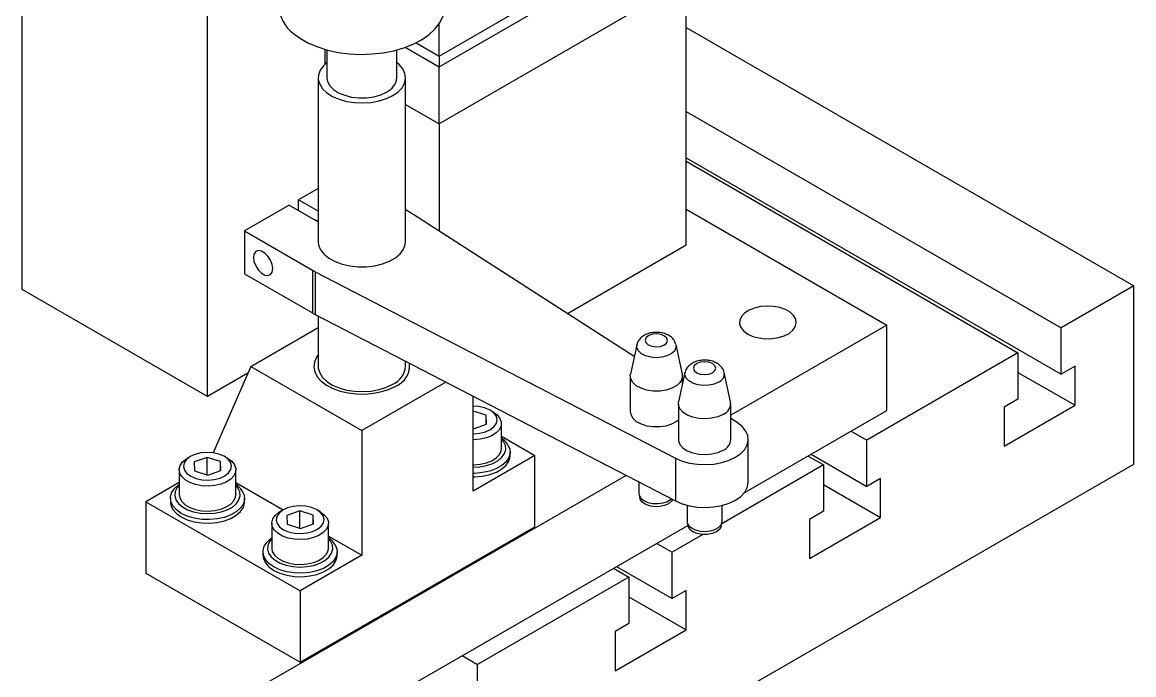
# Model space of a CAD drawing. Extents: x 0 to 2303, y 0 to 1485.
# Drawn here: x 164.1 to 286.3, y 90.9 to 162.7 of the extents above; entities that cross this region are included whole.
import ezdxf

# ---------------------------------------------------------------- set-up
doc = ezdxf.new("R2010")
doc.units = 0
doc.header["$LTSCALE"] = 10
doc.header["$MEASUREMENT"] = 0
doc.layers.add('FI', color=1, linetype='CONTINUOUS')

msp = doc.modelspace()

# ---------------------------------------------------------------- linework, layer by layer
at = {"layer": 'FI'}
for p, q in [((164.11512, 133.25812), (164.11512, 197.14428)), ((184.47979, 121.50184), (184.47979, 185.388)), ((209.93564, 158.93191), (237.08854, 174.60695)), ((209.93564, 157.7561), (237.08854, 173.43113)), ((237.08854, 167.1601), (209.93564, 151.48506)), ((237.08854, 138.15657), (237.08854, 167.1601)), ((209.93564, 158.93191), (209.93564, 162.45324)), ((237.08854, 162.05947), (286.30317, 133.64847)), ((207.40273, 160.39413), (209.93564, 158.93191)), ((197.37742, 159.67234), (197.37742, 158.01048)), ((197.61036, 159.60758), (197.61036, 156.54421)), ((205.29036, 156.54421), (205.29036, 159.60758)), ((206.22595, 159.89765), (209.93564, 157.7561)), ((209.93564, 158.93191), (209.93564, 157.7561)), ((209.93564, 151.48506), (209.93564, 157.7561)), ((196.65036, 156.54421), (196.65036, 138.51499)), ((206.25036, 138.51499), (206.25036, 156.54421)), ((206.25036, 153.61253), (209.93564, 151.48506)), ((237.08854, 152.85038), (278.32701, 129.04392)), ((209.93564, 151.48506), (209.93564, 139.69441)), ((237.08854, 147.75517), (278.32701, 123.94871)), ((237.08854, 147.36412), (273.57525, 126.30079)), ((196.65036, 144.36528), (194.49242, 143.11953)), ((196.65036, 141.87378), (194.49242, 143.11953)), ((194.49242, 141.9439), (194.49242, 143.11953)), ((193.47419, 142.53172), (188.55273, 139.69062)), ((193.47419, 142.53172), (196.65036, 140.69816)), ((206.88094, 141.65), (206.25036, 142.01402)), ((237.08854, 142.07533), (259.15027, 129.33936)), ((231.39471, 125.88838), (207.16654, 141.47595)), ((188.55273, 139.69062), (196.01978, 135.37998)), ((188.55273, 139.69062), (188.55273, 134.98734)), ((224.037, 130.62208), (237.08854, 138.15657)), ((188.55273, 134.98734), (196.01978, 130.67671)), ((196.01978, 135.37998), (196.01978, 130.67671)), ((196.32126, 135.21511), (235.91932, 114.70345)), ((196.32126, 135.21511), (196.32126, 130.51183)), ((184.47979, 121.50184), (164.11512, 133.25812)), ((286.30317, 133.64847), (278.32701, 129.04392)), ((286.30317, 114.05149), (286.30317, 133.64847)), ((196.32126, 130.51183), (235.91932, 110.00017)), ((196.65036, 130.34136), (196.65036, 124.7971)), ((189.23155, 124.79711), (196.65036, 129.07989)), ((259.15027, 129.33936), (242.00501, 119.44161)), ((259.15027, 119.93281), (259.15027, 129.33936)), ((278.32701, 123.94871), (278.32701, 129.04392)), ((231.67364, 127.16996), (230.97266, 123.94916)), ((236.68772, 123.94917), (235.98674, 127.16996)), ((273.57525, 126.30079), (256.9441, 116.69983)), ((273.57525, 126.30079), (273.57525, 121.20558)), ((189.23155, 124.79711), (185.12023, 115.3015)), ((189.23155, 124.79711), (201.45036, 117.74334)), ((206.25036, 124.7971), (206.25036, 125.36859)), ((279.85436, 124.83043), (278.32701, 123.94871)), ((279.85436, 120.5191), (279.85436, 124.83043)), ((188.91283, 124.06098), (184.47979, 121.50184)), ((230.95019, 123.7419), (230.95019, 119.82251)), ((236.96845, 124.11333), (236.26747, 120.89253)), ((236.71019, 122.92669), (236.71019, 123.7419)), ((241.98254, 120.89253), (241.28156, 124.11333)), ((273.57525, 124.14395), (279.85436, 120.5191)), ((210.68234, 123.07285), (201.45036, 117.74334)), ((213.66916, 111.07922), (213.66916, 121.52568)), ((273.57525, 121.20558), (272.0479, 120.32386)), ((215.10237, 119.42339), (213.66916, 119.87355)), ((215.87569, 119.79882), (215.53623, 119.99486)), ((236.24501, 120.68527), (236.24501, 116.76588)), ((242.005, 116.76588), (242.005, 120.68527)), ((243.46346, 110.87701), (259.15027, 119.93281)), ((272.0479, 116.01252), (279.85436, 120.5191)), ((272.0479, 120.32386), (272.0479, 116.01252)), ((215.14487, 118.45386), (215.10237, 119.42339)), ((215.10237, 118.43885), (215.10237, 119.42339)), ((216.78916, 115.78186), (216.78916, 118.52543)), ((242.69762, 118.61648), (242.00501, 119.06208)), ((201.45036, 117.74334), (201.45036, 104.02545)), ((213.66916, 117.96119), (213.71167, 117.94784)), ((213.71167, 117.94784), (215.14487, 118.45386)), ((255.24704, 117.67952), (256.9441, 116.69983)), ((213.74811, 116.72487), (213.66916, 116.72429)), ((216.78916, 117.1156), (220.45739, 114.99798)), ((243.92501, 112.0626), (243.92501, 116.76588)), ((256.9441, 111.60462), (256.9441, 116.69983)), ((182.61273, 114.90047), (182.27326, 114.70443)), ((186.68633, 114.70444), (186.34686, 114.90047)), ((220.45739, 114.99798), (213.66916, 111.07922)), ((217.74916, 114.99798), (217.74916, 115.38992)), ((220.45739, 107.15918), (220.45739, 114.99798)), ((250.49528, 114.93639), (252.19234, 113.9567)), ((250.83398, 115.13192), (256.9441, 111.60462)), ((184.43728, 114.79252), (183.00408, 114.2865)), ((183.00408, 114.2865), (183.04659, 113.31697)), ((185.913, 114.32901), (184.43728, 114.79252)), ((184.43728, 112.88016), (184.43728, 114.79252)), ((185.95551, 113.35947), (185.913, 114.32901)), ((185.913, 113.34446), (185.913, 114.32901)), ((201.45036, 65.067), (286.30317, 114.05149)), ((235.91932, 114.70345), (235.91932, 110.00017)), ((252.19234, 113.9567), (241.00507, 107.49843)), ((252.19234, 113.9567), (252.19234, 108.86149)), ((230.5068, 112.80384), (177.69157, 82.31425)), ((181.35979, 113.43105), (181.35979, 110.68747)), ((183.04659, 113.31697), (184.5223, 112.85345)), ((184.5223, 112.85345), (185.95551, 113.35947)), ((187.5998, 110.68747), (187.5998, 113.43105)), ((258.47145, 112.48634), (256.9441, 111.60462)), ((258.47145, 108.175), (258.47145, 112.48634)), ((181.35979, 112.02121), (177.69157, 109.90359)), ((187.59979, 112.02121), (192.79482, 109.02219)), ((231.91019, 112.07689), (231.91019, 110.8079)), ((252.19234, 111.79986), (258.47145, 108.175)), ((180.3998, 110.29553), (180.3998, 109.90359)), ((188.55979, 109.90359), (188.55979, 110.29553)), ((231.92517, 110.66972), (232.00915, 110.28388)), ((177.69157, 109.90359), (177.69157, 102.0648)), ((177.69157, 109.90359), (194.66213, 100.10669)), ((192.79506, 109.02233), (192.4556, 108.8263)), ((194.61962, 108.91438), (193.18642, 108.40836)), ((196.09534, 108.45087), (194.61962, 108.91438)), ((194.61962, 107.00202), (194.61962, 108.91438)), ((196.86867, 108.8263), (196.5292, 109.02233)), ((237.20501, 109.52295), (237.20501, 107.75127)), ((241.04501, 109.48086), (241.17874, 109.55807)), ((241.04501, 107.75127), (241.04501, 109.52295)), ((252.19234, 108.86149), (250.66499, 107.97977)), ((191.54213, 107.55291), (191.54213, 104.80933)), ((193.18642, 108.40836), (193.22893, 107.43883)), ((196.13784, 107.48133), (196.09534, 108.45087)), ((196.09534, 107.46633), (196.09534, 108.45087)), ((197.78213, 104.80933), (197.78213, 107.55291)), ((237.21998, 107.61309), (237.30396, 107.22725)), ((240.94605, 107.22724), (241.03003, 107.61309)), ((250.66499, 103.66843), (258.47145, 108.175)), ((250.66499, 107.97977), (250.66499, 103.66843)), ((177.69157, 72.9077), (237.28579, 107.31072)), ((193.22893, 107.43883), (194.70464, 106.97531)), ((194.66213, 92.2679), (220.45739, 107.15918)), ((194.70464, 106.97531), (196.13784, 107.48133)), ((238.93827, 106.30529), (235.56119, 104.35574)), ((197.78213, 106.14307), (201.45036, 104.02545)), ((233.86413, 105.33543), (235.56119, 104.35574)), ((190.58213, 104.41739), (190.58213, 104.02545)), ((201.45036, 104.02545), (194.66213, 100.10669)), ((198.74213, 104.02545), (198.74213, 104.41739)), ((235.56119, 99.26053), (235.56119, 104.35574)), ((229.45107, 102.78783), (235.56119, 99.26053)), ((177.69157, 102.0648), (194.66213, 92.2679)), ((230.80943, 101.61261), (214.17828, 92.01165)), ((229.11237, 102.5923), (230.80943, 101.61261)), ((230.80943, 101.61261), (230.80943, 96.5174)), ((194.66213, 100.10669), (194.66213, 92.2679)), ((230.80943, 99.45577), (237.08854, 95.83091)), ((237.08854, 100.14225), (235.56119, 99.26053)), ((237.08854, 95.83091), (237.08854, 100.14225)), ((230.80943, 96.5174), (229.28208, 95.63568)), ((229.28208, 91.32434), (237.08854, 95.83091)), ((229.28208, 95.63568), (229.28208, 91.32434)), ((212.48122, 92.99134), (214.17828, 92.01165)), ((214.17828, 86.91644), (214.17828, 92.01165))]:
    msp.add_line(p, q, dxfattribs=at)
at = {"layer": 'FI', "flags": 128}
for points in [[(193.9207, 161.41243), (194.69151, 160.84821), (195.58823, 160.34984), (196.59414, 159.9266), (197.69052, 159.58637), (198.85694, 159.3355), (200.07166, 159.17865), (201.31207, 159.11875), (202.55506, 159.15691), (203.77746, 159.29242), (204.95652, 159.52276), (206.07026, 159.84364), (207.09795, 160.24908), (208.02043, 160.73153), (208.82052, 161.28199), (209.48332, 161.89022), (209.99648, 162.54489), (210.35044, 163.2338), (210.53861, 163.94411), (210.57036, 164.38301)], [(197.61123, 158.20747), (197.2375, 157.8722), (196.87828, 157.38794), (196.6843, 156.87318), (196.66259, 156.34653), (196.81391, 155.82703), (197.13281, 155.33344), (197.60776, 154.88362), (198.22159, 154.49382), (198.95211, 154.17812), (199.77293, 153.94794), (200.65437, 153.81159), (201.56459, 153.77401), (202.47067, 153.83655), (203.33988, 153.99696), (204.14079, 154.24942), (204.84447, 154.58483)], [(204.84447, 154.58483), (205.42548, 154.99105), (205.86281, 155.45341), (206.14066, 155.95519), (206.249, 156.47826), (206.1839, 157.00372), (205.94772, 157.51257), (205.54899, 157.98642), (205.29036, 158.2068)], [(197.61036, 156.54421), (197.67916, 156.12647), (197.92288, 155.66823), (198.33155, 155.25095), (198.88605, 154.89414), (199.56046, 154.61449), (200.32323, 154.42507), (201.13871, 154.33474), (201.96876, 154.34772), (202.77457, 154.4634), (203.51846, 154.67638), (204.16565, 154.97671)], [(196.23248, 140.93939), (196.34471, 140.90479), (196.65036, 140.7389)], [(196.65036, 138.51499), (196.69536, 138.13642), (196.90938, 137.61703), (197.29197, 137.13097), (197.82892, 136.69629), (198.5003, 136.32912), (199.2812, 136.04309), (200.14262, 135.84883), (201.05259, 135.75354), (201.97732, 135.76076), (202.88249, 135.87022), (203.7345, 136.07786), (204.50171, 136.37597), (205.15566, 136.75348), (205.67205, 137.19638), (206.03173, 137.68824), (206.22134, 138.21078), (206.25036, 138.51499)], [(191.64986, 135.55105), (191.58589, 136.00688), (191.40171, 136.48159), (191.11953, 136.91792), (190.77338, 137.26323), (190.40501, 137.47588), (190.05887, 137.53022), (189.77668, 137.4197), (189.5925, 137.15764), (189.52854, 136.77566), (189.5925, 136.31982), (189.77668, 135.84511), (190.05887, 135.40879), (190.40501, 135.06347), (190.77338, 134.85082), (191.11953, 134.79648), (191.40171, 134.907), (191.58589, 135.16906), (191.64986, 135.55105)], [(243.87676, 128.35967), (244.44501, 128.10029), (245.10156, 127.92355), (245.81101, 127.83898), (246.53512, 127.85115), (247.23486, 127.95938), (247.8725, 128.15786), (248.41366, 128.43588), (248.82916, 128.77845), (249.09663, 129.1671), (249.20162, 129.58088), (249.13848, 129.99749), (248.91062, 130.39446), (248.53031, 130.7504), (248.01807, 131.04611), (247.40151, 131.26565), (246.71386, 131.39719), (245.99219, 131.43364), (245.27542, 131.37303), (244.60218, 131.21863), (244.00878, 130.97876), (243.52718, 130.66636), (243.18337, 130.29826), (242.99588, 129.89431), (242.97481, 129.47629), (243.1213, 129.06673), (243.42745, 128.68771), (243.87676, 128.35967)], [(234.94368, 127.36225), (235.05717, 127.63101), (234.98385, 127.90438), (234.7349, 128.14074), (234.34822, 128.30411), (233.88267, 128.36962), (233.40913, 128.32729), (232.9997, 128.18358), (232.7167, 127.96035), (232.60322, 127.6916), (232.67653, 127.41823), (232.92548, 127.18187), (233.31216, 127.0185), (233.77771, 126.95298), (234.25125, 126.99531), (234.66068, 127.13903), (234.94368, 127.36225)], [(235.80087, 126.48428), (235.46275, 126.1852), (234.99237, 125.95323), (234.42783, 125.80717), (233.81488, 125.75883), (233.20316, 125.81215), (232.64225, 125.96279), (232.17757, 126.19856), (231.84678, 126.50036), (231.67668, 126.84373), (231.67364, 127.16996)], [(235.98674, 127.16996), (235.97935, 126.82623), (235.80087, 126.48428)], [(196.65036, 126.06693), (196.46665, 125.80382), (196.23536, 125.27393), (196.17169, 124.72871), (196.27767, 124.18569), (196.54991, 123.66232), (196.97965, 123.17543), (197.55309, 122.74065), (198.25179, 122.37198), (199.05329, 122.08125), (199.93183, 121.87781), (200.85918, 121.76819), (201.80554, 121.75593), (202.74048, 121.84141), (203.63395, 122.0219), (204.45723, 122.29158), (205.18388, 122.64179)], [(196.65036, 126.06693), (196.46665, 125.80382), (196.23536, 125.27393), (196.17169, 124.72871), (196.27767, 124.18569), (196.54991, 123.66232), (196.97965, 123.17543), (197.55309, 122.74065), (198.25179, 122.37198), (199.05329, 122.08125), (199.93183, 121.87781), (200.85918, 121.76819), (201.80554, 121.75593), (202.74048, 121.84141), (203.63395, 122.0219), (204.45723, 122.29158), (205.18388, 122.64179)], [(196.65036, 124.7971), (196.66259, 124.59943), (196.81391, 124.07992), (197.13281, 123.58634), (197.60776, 123.13652), (198.22159, 122.74671), (198.95211, 122.43102), (199.77293, 122.20083), (200.65437, 122.06449), (201.56459, 122.02691), (202.47067, 122.08945), (203.33988, 122.24985), (204.14079, 122.50232), (204.84447, 122.83773)], [(239.9934, 124.10336), (240.25962, 124.33336), (240.3531, 124.60467), (240.25962, 124.87598), (239.9934, 125.10598), (239.59498, 125.25967), (239.125, 125.31363), (238.65503, 125.25967), (238.25661, 125.10598), (237.99039, 124.87598), (237.89691, 124.60467), (237.9904, 124.33336), (238.25661, 124.10336), (238.65503, 123.94967), (239.12501, 123.8957), (239.59498, 123.94967), (239.9934, 124.10336)], [(236.44144, 123.0406), (236.05729, 122.68775), (235.5332, 122.40113), (234.90211, 122.19876), (234.20366, 122.09335), (233.48175, 122.09153), (232.78173, 122.1934), (232.14759, 122.39257), (231.61917, 122.67653), (231.22968, 123.02743), (231.00359, 123.42322), (230.95511, 123.83903), (230.97266, 123.94916)], [(240.66191, 123.06968), (240.16666, 122.85565), (239.58702, 122.73084), (238.96995, 122.70537), (238.36544, 122.78128), (237.82247, 122.95244), (237.38502, 123.20497), (237.08854, 123.51842), (236.95703, 123.8674), (236.96845, 124.11333)], [(213.66916, 117.39333), (213.73597, 117.39382), (214.41675, 117.45572), (215.04659, 117.61722), (215.58256, 117.86733), (215.98814, 118.189), (216.23568, 118.5603), (216.30832, 118.95594), (216.2011, 119.34895), (215.92134, 119.71255), (215.48809, 120.02195), (214.93089, 120.25609), (214.2877, 120.39899), (213.66916, 120.44141)], [(215.87569, 119.79882), (215.88366, 119.7942), (216.33082, 119.46518), (216.63449, 119.0855), (216.77829, 118.67562), (216.75449, 118.25765), (216.56435, 117.85412), (216.21813, 117.48677), (215.73449, 117.17542), (215.13952, 116.93685), (214.46527, 116.78392), (213.74811, 116.72487)], [(230.95019, 119.82251), (231.00359, 119.50382), (231.22968, 119.10803), (231.61917, 118.75713), (232.14759, 118.47318), (232.78173, 118.27401), (233.48175, 118.17213), (234.20366, 118.17396), (234.90211, 118.27937), (235.5332, 118.48174), (236.05729, 118.76835), (236.245, 118.9165)], [(241.16148, 119.50964), (240.59105, 119.25421), (239.9285, 119.0887), (239.21547, 119.0235), (238.49675, 119.06272), (237.81751, 119.2039), (237.22043, 119.43815), (236.74302, 119.75076), (236.41527, 120.12209), (236.25779, 120.52881), (236.26747, 120.89253)], [(235.91932, 114.70345), (236.65004, 114.39165), (237.46946, 114.16493), (238.3482, 114.03142), (239.25478, 113.99591), (240.15671, 114.05966), (241.02167, 114.22039), (241.81866, 114.47235), (242.51912, 114.8065), (243.09794, 115.21086), (243.53439, 115.67095), (243.81282, 116.17029), (243.92325, 116.69096), (243.86173, 117.21432), (243.63046, 117.72161), (243.23774, 118.19464), (242.69762, 118.61648)], [(213.66916, 113.70362), (214.42424, 113.74985), (215.16326, 113.89106), (215.83243, 114.12068), (216.40044, 114.42798), (216.84074, 114.79858), (217.13274, 115.21516), (217.26279, 115.65824), (217.2248, 116.1071)], [(217.2248, 116.1071), (217.02056, 116.54075), (216.78916, 116.81866)], [(236.24501, 116.76588), (236.25779, 116.60941), (236.41527, 116.2027), (236.74302, 115.83136), (237.22043, 115.51875), (237.81751, 115.2845), (238.49675, 115.14333), (239.21547, 115.10411), (239.9285, 115.1693), (240.59105, 115.33482), (241.16148, 115.59025)], [(184.5466, 112.29944), (185.22738, 112.36133), (185.85723, 112.52284), (186.39319, 112.77294), (186.79877, 113.09461), (187.04631, 113.46591), (187.11895, 113.86155), (187.01173, 114.25456), (186.73197, 114.61816), (186.29872, 114.92757), (185.74152, 115.1617), (185.09833, 115.30461), (184.41299, 115.34654), (183.7322, 115.28464), (183.10236, 115.12314), (182.56639, 114.87303), (182.16082, 114.55137), (181.91327, 114.18006), (181.84064, 113.78442), (181.94786, 113.39141), (182.22762, 113.02781), (182.66087, 112.7184), (183.21807, 112.48427), (183.86126, 112.34137), (184.5466, 112.29944)], [(213.66916, 113.98072), (213.74811, 113.9813), (214.46527, 114.04034), (215.13952, 114.19327), (215.73449, 114.43184), (216.21813, 114.74319), (216.56435, 115.11054), (216.75449, 115.51407), (216.78916, 115.78186)], [(217.69889, 115.75853), (217.74358, 115.26681), (217.61021, 114.78047), (217.30459, 114.32076), (216.84009, 113.90778), (216.237, 113.55958), (215.52169, 113.29137), (214.72541, 113.11488), (213.88297, 113.03782), (213.66916, 113.03458)], [(213.66916, 112.64264), (213.88297, 112.64588), (214.72541, 112.72294), (215.52169, 112.89943), (216.237, 113.16764), (216.84009, 113.51584), (217.30459, 113.92882), (217.61021, 114.38852), (217.74358, 114.87487), (217.74916, 114.99798)], [(184.55874, 111.63049), (183.83732, 111.66851), (183.15054, 111.80155), (182.53542, 112.02244), (182.02512, 112.31927), (181.64715, 112.67603), (181.42189, 113.0735), (181.36148, 113.49024), (181.46918, 113.90379), (181.73919, 114.29186), (182.15694, 114.63352), (182.27326, 114.70443)], [(186.68633, 114.70444), (186.6943, 114.69982), (187.14145, 114.3708), (187.44512, 113.99111), (187.58893, 113.58124), (187.56512, 113.16327), (187.37498, 112.75973), (187.02876, 112.39238), (186.54513, 112.08103), (185.95015, 111.84246), (185.27591, 111.68953), (184.55874, 111.63049)], [(188.50952, 110.66414), (188.55422, 110.17242), (188.42084, 109.68608), (188.11523, 109.22637), (187.65072, 108.81339), (187.04764, 108.46519), (186.33232, 108.19698), (185.53604, 108.02049), (184.6936, 107.94343), (183.84181, 107.96917), (183.01791, 108.09658), (182.2579, 108.3201), (181.59499, 108.62995), (181.05817, 109.01259), (180.67088, 109.45131), (180.45007, 109.92692), (180.40537, 110.41864), (180.53874, 110.90498), (180.84436, 111.36469), (181.30886, 111.77767), (181.35979, 111.81326)], [(181.35979, 111.72427), (181.14266, 111.46702), (180.93038, 111.03466), (180.88408, 110.58606), (181.00591, 110.1422), (181.29018, 109.72384), (181.72358, 109.35054), (182.28587, 109.03975), (182.95074, 108.80601), (183.6871, 108.66024), (184.46054, 108.60926), (185.23487, 108.65546), (185.9739, 108.79667), (186.64306, 109.0263), (187.21107, 109.3336), (187.65137, 109.7042), (187.94337, 110.12078), (188.07342, 110.56386), (188.03544, 111.01271), (188.03544, 111.01271)], [(188.03544, 111.01271), (187.83119, 111.44636), (187.59979, 111.72428)], [(235.91932, 110.00017), (236.65004, 109.68837), (237.46946, 109.46166), (238.3482, 109.32815), (239.25478, 109.29263), (240.15671, 109.35639), (241.02167, 109.51712), (241.81866, 109.76908), (242.51912, 110.10322), (243.09794, 110.50759), (243.53439, 110.96768), (243.81282, 111.46701), (243.92325, 111.98768), (243.92501, 112.0626)], [(181.35979, 110.68747), (181.42189, 110.32992), (181.64715, 109.93245), (182.02512, 109.57569), (182.53542, 109.27886), (183.15054, 109.05798), (183.83732, 108.92493), (184.55874, 108.88691)], [(184.55874, 108.88691), (185.27591, 108.94595), (185.95015, 109.09888), (186.54513, 109.33746), (187.02876, 109.64881), (187.37498, 110.01615), (187.56512, 110.41969), (187.5998, 110.68747)], [(231.91019, 110.8079), (231.93563, 110.62808), (232.11161, 110.31369), (232.4403, 110.04322), (232.89248, 109.84069), (233.42799, 109.7241), (233.99923, 109.70381), (234.55545, 109.78162), (235.04723, 109.95063), (235.43087, 110.1958), (235.47107, 110.23237)], [(235.61112, 110.15983), (235.49428, 109.96904), (235.1736, 109.69405), (234.72142, 109.48973), (234.182, 109.37607), (233.60814, 109.36421), (233.05601, 109.4553), (232.57967, 109.64043), (232.22574, 109.90147), (232.02886, 110.21287), (232.00915, 110.28388)], [(180.3998, 109.90359), (180.45007, 109.53498), (180.67088, 109.05937), (181.05817, 108.62065), (181.59499, 108.23801), (182.2579, 107.92815), (183.01791, 107.70464), (183.84181, 107.57723), (184.6936, 107.55149), (185.53604, 107.62855), (186.33232, 107.80504), (187.04764, 108.07325), (187.65072, 108.42145), (188.11523, 108.83443), (188.42084, 109.29414), (188.55422, 109.78048), (188.55979, 109.90359)], [(194.74108, 105.75235), (194.01966, 105.79037), (193.33288, 105.92341), (192.71776, 106.1443), (192.20745, 106.44113), (191.82948, 106.79789), (191.60422, 107.19536), (191.54381, 107.6121), (191.65152, 108.02565), (191.92152, 108.41372), (192.33927, 108.75538), (192.4556, 108.8263)], [(194.72894, 106.4213), (195.40972, 106.48319), (196.03956, 106.6447), (196.57553, 106.8948), (196.98111, 107.21647), (197.22865, 107.58777), (197.30129, 107.98341), (197.19407, 108.37642), (196.91431, 108.74002), (196.48106, 109.04943), (195.92386, 109.28356), (195.28067, 109.42647), (194.59533, 109.4684), (193.91454, 109.4065), (193.2847, 109.245), (192.74873, 108.99489), (192.34316, 108.67323), (192.09561, 108.30192), (192.02298, 107.90628), (192.13019, 107.51327), (192.40996, 107.14967), (192.84321, 106.84027), (193.40041, 106.60613), (194.0436, 106.46323), (194.72894, 106.4213)], [(196.86867, 108.8263), (196.87663, 108.82168), (197.32379, 108.49266), (197.62746, 108.11298), (197.77127, 107.7031), (197.74746, 107.28513), (197.55732, 106.88159), (197.2111, 106.51425), (196.72746, 106.20289), (196.13249, 105.96432), (195.45824, 105.81139), (194.74108, 105.75235)], [(237.20501, 107.75127), (237.21708, 107.62716), (237.36521, 107.30803), (237.6697, 107.02828), (238.1035, 106.81276), (238.62807, 106.68064), (239.1968, 106.64365), (239.75914, 106.70507), (240.26514, 106.85945), (240.66983, 107.09308), (240.93726, 107.38519), (241.04367, 107.70982), (241.04501, 107.75127)], [(240.94605, 107.22724), (240.93777, 107.19358), (240.76033, 106.87831), (240.42281, 106.61013), (239.95825, 106.41528), (239.41212, 106.31284), (238.8379, 106.31284), (238.29177, 106.41528), (237.82721, 106.61013), (237.48969, 106.87831), (237.31224, 107.19358), (237.30396, 107.22725)], [(198.69186, 104.786), (198.73655, 104.29428), (198.60318, 103.80794), (198.29756, 103.34823), (197.83306, 102.93526), (197.22997, 102.58705), (196.51465, 102.31884), (195.71838, 102.14236), (194.87594, 102.0653), (194.02415, 102.09103), (193.20025, 102.21844), (192.44023, 102.44196), (191.77733, 102.75181), (191.24051, 103.13445), (190.85322, 103.57317), (190.63241, 104.04878), (190.58771, 104.5405), (190.72108, 105.02684), (191.0267, 105.48655), (191.4912, 105.89953), (191.54213, 105.93512)], [(191.54213, 105.84614), (191.32499, 105.58888), (191.11272, 105.15652), (191.06642, 104.70792), (191.18825, 104.26407), (191.47251, 103.8457), (191.90592, 103.4724), (192.46821, 103.16161), (193.13308, 102.92787), (193.86944, 102.7821), (194.64287, 102.73112), (195.41721, 102.77732), (196.15624, 102.91853), (196.8254, 103.14816), (197.39341, 103.45546), (197.83371, 103.82606), (198.12571, 104.24264), (198.25576, 104.68572), (198.21777, 105.13458), (198.21777, 105.13458)], [(198.21777, 105.13458), (198.01353, 105.56823), (197.78213, 105.84614)], [(190.58213, 104.02545), (190.63241, 103.65684), (190.85322, 103.18123), (191.24051, 102.74251), (191.77733, 102.35987), (192.44023, 102.05002), (193.20025, 101.8265), (194.02415, 101.69909), (194.87594, 101.67336), (195.71838, 101.75042), (196.51465, 101.9269), (197.22997, 102.19511), (197.83306, 102.54331), (198.29756, 102.95629), (198.60318, 103.416), (198.73655, 103.90234), (198.74213, 104.02545)], [(191.54213, 104.80933), (191.60422, 104.45178), (191.82948, 104.05432), (192.20745, 103.69755), (192.71776, 103.40073), (193.33288, 103.17984), (194.01966, 103.04679), (194.74108, 103.00877)], [(194.74108, 103.00877), (195.45824, 103.06781), (196.13249, 103.22075), (196.72746, 103.45932), (197.2111, 103.77067), (197.55732, 104.13801), (197.74746, 104.54155), (197.78213, 104.80933)]]:
    msp.add_lwpolyline(points, dxfattribs=at)
at = {"layer": 'FI'}
for centre, radius, start, end in [((196.28185, 164.5875), 3.95678, 182.9625344, 233.3635883), ((203.39905, 156.714), 1.89891, 293.8099241, 354.8699958), ((203.40821, 135.62983), 6.94998, 57.2640557, 60.0215949), ((199.78318, 141.90351), 7.53124, 240.0194778, 242.6339061), ((199.78318, 137.20023), 7.53124, 240.0194778, 242.6339061), ((203.94301, 124.9686), 2.31371, 292.9305897, 355.7492208), ((204.24391, 124.9186), 2.46322, 292.4330204, 5.0870356), ((235.66146, 123.73969), 1.04742, 318.1302448, 11.5364539), ((240.31119, 123.98369), 0.97899, 290.9926704, 7.6094794), ((240.6681, 120.73777), 1.32352, 291.8870075, 6.7151014), ((215.62567, 115.05188), 2.19034, 18.8215289, 57.9139033), ((240.62229, 116.86755), 1.38644, 292.885788, 355.7944097), ((186.43635, 109.95753), 2.19028, 18.8210018, 57.9144305), ((196.61869, 104.07939), 2.19028, 18.8210018, 57.9144305)]:
    msp.add_arc(centre, radius, start, end, dxfattribs=at)
for points, knots in [([(235.97742, 127.20268), (235.93231, 127.33744), (235.84178, 127.60793), (235.56192, 127.94481), (235.19783, 128.22001), (234.73804, 128.42422), (234.19975, 128.5422), (233.61809, 128.5575), (233.03645, 128.46179), (232.52296, 128.25774), (232.10781, 127.963), (231.83103, 127.60213), (231.68492, 127.32221), (231.67573, 127.17112), (231.67537, 127.16512)], [0, 0, 0, 0, 0.079556739, 0.159686656, 0.243701568, 0.335101335, 0.432792379, 0.531951734, 0.63300247, 0.738117762, 0.829930931, 0.914886705, 0.996618868, 1, 1, 1, 1]), ([(241.26163, 124.12257), (241.25365, 124.17844), (241.22536, 124.37649), (241.03977, 124.67618), (240.7394, 124.99495), (240.33764, 125.24508), (239.84819, 125.42073), (239.28927, 125.50337), (238.70341, 125.47983), (238.15107, 125.3472), (237.67576, 125.11687), (237.31113, 124.80581), (237.06638, 124.46603), (237.00756, 124.21926), (236.9834, 124.11787)], [0, 0, 0, 0, 0.031567292, 0.111904481, 0.192746748, 0.279045407, 0.372984416, 0.471326553, 0.570776234, 0.672805813, 0.768850528, 0.858240104, 0.94175614, 1, 1, 1, 1])]:
    msp.add_open_spline(points, degree=3, knots=knots, dxfattribs=at)

doc.saveas('drawing.dxf')
